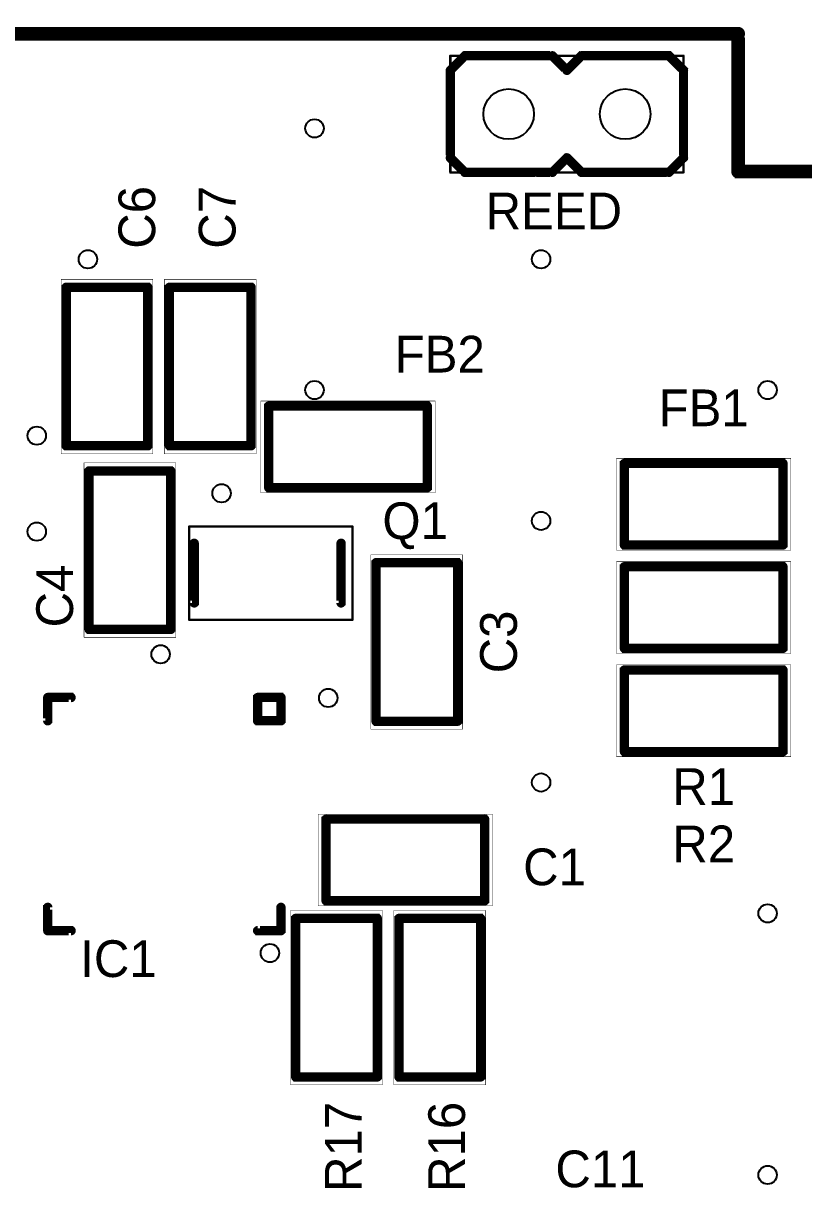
# Model space of a CAD drawing. Extents: x -73 to 71, y 0 to 57.
# Drawn here: x 43.93 to 60.93, y 31.71 to 57.23 of the extents above; entities that cross this region are included whole.
import ezdxf
from ezdxf.enums import TextEntityAlignment as Align

# ---------------------------------------------------------------- set-up
doc = ezdxf.new("R2010")
doc.units = 0
doc.layers.get('0').update_dxf_attribs({"linetype": 'CONTINUOUS'})
for name, color, linetype in [('_BOARD', 252, 'CONTINUOUS'), ('_DRILL', 251, 'CONTINUOUS'), ('SILKSCREEN_TOP', 1, 'CONTINUOUS')]:
    doc.layers.add(name, color=color, linetype=linetype)

# ---------------------------------------------------------------- blocks, each defined once
blk = doc.blocks.new('_HOLE')
blk.add_circle((0, 0), 0.5)

msp = doc.modelspace()

# ---------------------------------------------------------------- linework, layer by layer
at = {"layer": '_BOARD'}
msp.add_lwpolyline([(70.5, 22, 0.3, 0.3, 0), (70.5, 54, 0.15, 0.15, 0), (70.575, 54, 0.15, 0.15, 1), (70.425, 54, 0, 0, 0), (70.5, 53.925, 0.15, 0.15, 1), (70.5, 54.075, 0, 0, 0), (70.5, 54, 0, 0, 0), (70.5, 54, 0.3, 0.3, 0), (59.5, 54, 0.15, 0.15, 0), (59.5, 54.075, 0.15, 0.15, 1), (59.5, 53.925, 0, 0, 0), (59.425, 54, 0.15, 0.15, 1), (59.575, 54, 0, 0, 0), (59.5, 54, 0, 0, 0), (59.5, 54, 0.3, 0.3, 0), (59.5, 57, 0.15, 0.15, 0), (59.575, 57, 0.15, 0.15, 1), (59.425, 57, 0, 0, 0), (59.5, 56.925, 0.15, 0.15, 1), (59.5, 57.075, 0, 0, 0), (59.5, 57, 0, 0, 0), (59.5, 57, 0.3, 0.3, 0), (-59.5, 57, 0.15, 0.15, 0)], format="xyseb", dxfattribs=at)
at = {"layer": '_TOP_SIDE_'}
for points in [[(53.23, 56.533, 0.025, 0.025, 1), (53.23, 56.507, 0, 0, 0), (53.23, 56.52, 0, 0, 0), (53.23, 56.52, 0.051, 0.051, 0), (58.31, 56.52, 0.025, 0.025, 0), (58.31, 56.507, 0.025, 0.025, 1), (58.31, 56.533, 0, 0, 0), (58.323, 56.52, 0.025, 0.025, 1), (58.297, 56.52, 0, 0, 0), (58.31, 56.52, 0, 0, 0), (58.31, 56.52, 0.051, 0.051, 0), (58.31, 53.98, 0.025, 0.025, 0), (58.297, 53.98, 0.025, 0.025, 1), (58.323, 53.98, 0, 0, 0), (58.31, 53.967, 0.025, 0.025, 1), (58.31, 53.993, 0, 0, 0), (58.31, 53.98, 0, 0, 0), (58.31, 53.98, 0.051, 0.051, 0), (53.23, 53.98, 0.025, 0.025, 0), (53.23, 53.993, 0.025, 0.025, 1), (53.23, 53.967, 0, 0, 0), (53.217, 53.98, 0.025, 0.025, 1), (53.243, 53.98, 0, 0, 0), (53.23, 53.98, 0, 0, 0), (53.23, 53.98, 0.051, 0.051, 0), (53.23, 56.52, 0.051, 0.051, 0), (53.23, 56.52, 0, 0, 0), (53.23, 56.52, 0.025, 0.025, 0), (53.243, 56.52, 0.025, 0.025, 1), (53.217, 56.52, 0, 0, 0)], [(46.75, 51.648, 0.005, 0.005, 1), (46.75, 51.653, 0, 0, 0), (46.75, 51.65, 0, 0, 0), (46.75, 51.65, 0.01, 0.01, 0), (44.75, 51.65, 0.005, 0.005, 0), (44.75, 51.653, 0.005, 0.005, 1), (44.75, 51.648, 0, 0, 0), (44.752, 51.65, 0.005, 0.005, 1), (44.748, 51.65, 0, 0, 0), (44.75, 51.65, 0, 0, 0), (44.75, 51.65, 0.01, 0.01, 0), (44.75, 47.85, 0.005, 0.005, 0), (44.748, 47.85, 0.005, 0.005, 1), (44.752, 47.85, 0, 0, 0), (44.75, 47.852, 0.005, 0.005, 1), (44.75, 47.847, 0, 0, 0), (44.75, 47.85, 0, 0, 0), (44.75, 47.85, 0.01, 0.01, 0), (46.75, 47.85, 0.005, 0.005, 0), (46.75, 47.847, 0.005, 0.005, 1), (46.75, 47.852, 0, 0, 0), (46.748, 47.85, 0.005, 0.005, 1), (46.752, 47.85, 0, 0, 0), (46.75, 47.85, 0, 0, 0), (46.75, 47.85, 0.01, 0.01, 0), (46.75, 51.65, 0.01, 0.01, 0), (46.75, 51.65, 0, 0, 0), (46.75, 51.65, 0.005, 0.005, 0), (46.752, 51.65, 0.005, 0.005, 1), (46.748, 51.65, 0, 0, 0)], [(49, 51.648, 0.005, 0.005, 1), (49, 51.653, 0, 0, 0), (49, 51.65, 0, 0, 0), (49, 51.65, 0.01, 0.01, 0), (47, 51.65, 0.005, 0.005, 0), (47, 51.653, 0.005, 0.005, 1), (47, 51.648, 0, 0, 0), (47.002, 51.65, 0.005, 0.005, 1), (46.998, 51.65, 0, 0, 0), (47, 51.65, 0, 0, 0), (47, 51.65, 0.01, 0.01, 0), (47, 47.85, 0.005, 0.005, 0), (46.998, 47.85, 0.005, 0.005, 1), (47.002, 47.85, 0, 0, 0), (47, 47.852, 0.005, 0.005, 1), (47, 47.847, 0, 0, 0), (47, 47.85, 0, 0, 0), (47, 47.85, 0.01, 0.01, 0), (49, 47.85, 0.005, 0.005, 0), (49, 47.847, 0.005, 0.005, 1), (49, 47.852, 0, 0, 0), (48.998, 47.85, 0.005, 0.005, 1), (49.002, 47.85, 0, 0, 0), (49, 47.85, 0, 0, 0), (49, 47.85, 0.01, 0.01, 0), (49, 51.65, 0.01, 0.01, 0), (49, 51.65, 0, 0, 0), (49, 51.65, 0.005, 0.005, 0), (49.002, 51.65, 0.005, 0.005, 1), (48.998, 51.65, 0, 0, 0)], [(49.102, 49, 0.005, 0.005, 1), (49.097, 49, 0, 0, 0), (49.1, 49, 0, 0, 0), (49.1, 49, 0.01, 0.01, 0), (49.1, 47, 0.005, 0.005, 0), (49.097, 47, 0.005, 0.005, 1), (49.102, 47, 0, 0, 0), (49.1, 47.002, 0.005, 0.005, 1), (49.1, 46.998, 0, 0, 0), (49.1, 47, 0, 0, 0), (49.1, 47, 0.01, 0.01, 0), (52.9, 47, 0.005, 0.005, 0), (52.9, 46.998, 0.005, 0.005, 1), (52.9, 47.002, 0, 0, 0), (52.898, 47, 0.005, 0.005, 1), (52.903, 47, 0, 0, 0), (52.9, 47, 0, 0, 0), (52.9, 47, 0.01, 0.01, 0), (52.9, 49, 0.005, 0.005, 0), (52.903, 49, 0.005, 0.005, 1), (52.898, 49, 0, 0, 0), (52.9, 48.998, 0.005, 0.005, 1), (52.9, 49.002, 0, 0, 0), (52.9, 49, 0, 0, 0), (52.9, 49, 0.01, 0.01, 0), (49.1, 49, 0.01, 0.01, 0), (49.1, 49, 0, 0, 0), (49.1, 49, 0.005, 0.005, 0), (49.1, 49.002, 0.005, 0.005, 1), (49.1, 48.998, 0, 0, 0)], [(60.648, 45.75, 0.005, 0.005, 1), (60.653, 45.75, 0, 0, 0), (60.65, 45.75, 0, 0, 0), (60.65, 45.75, 0.01, 0.01, 0), (60.65, 47.75, 0.005, 0.005, 0), (60.653, 47.75, 0.005, 0.005, 1), (60.648, 47.75, 0, 0, 0), (60.65, 47.748, 0.005, 0.005, 1), (60.65, 47.752, 0, 0, 0), (60.65, 47.75, 0, 0, 0), (60.65, 47.75, 0.01, 0.01, 0), (56.85, 47.75, 0.005, 0.005, 0), (56.85, 47.752, 0.005, 0.005, 1), (56.85, 47.748, 0, 0, 0), (56.852, 47.75, 0.005, 0.005, 1), (56.847, 47.75, 0, 0, 0), (56.85, 47.75, 0, 0, 0), (56.85, 47.75, 0.01, 0.01, 0), (56.85, 45.75, 0.005, 0.005, 0), (56.847, 45.75, 0.005, 0.005, 1), (56.852, 45.75, 0, 0, 0), (56.85, 45.752, 0.005, 0.005, 1), (56.85, 45.748, 0, 0, 0), (56.85, 45.75, 0, 0, 0), (56.85, 45.75, 0.01, 0.01, 0), (60.65, 45.75, 0.01, 0.01, 0), (60.65, 45.75, 0, 0, 0), (60.65, 45.75, 0.005, 0.005, 0), (60.65, 45.748, 0.005, 0.005, 1), (60.65, 45.752, 0, 0, 0)], [(47.25, 47.648, 0.005, 0.005, 1), (47.25, 47.653, 0, 0, 0), (47.25, 47.65, 0, 0, 0), (47.25, 47.65, 0.01, 0.01, 0), (45.25, 47.65, 0.005, 0.005, 0), (45.25, 47.653, 0.005, 0.005, 1), (45.25, 47.648, 0, 0, 0), (45.252, 47.65, 0.005, 0.005, 1), (45.248, 47.65, 0, 0, 0), (45.25, 47.65, 0, 0, 0), (45.25, 47.65, 0.01, 0.01, 0), (45.25, 43.85, 0.005, 0.005, 0), (45.248, 43.85, 0.005, 0.005, 1), (45.252, 43.85, 0, 0, 0), (45.25, 43.852, 0.005, 0.005, 1), (45.25, 43.847, 0, 0, 0), (45.25, 43.85, 0, 0, 0), (45.25, 43.85, 0.01, 0.01, 0), (47.25, 43.85, 0.005, 0.005, 0), (47.25, 43.847, 0.005, 0.005, 1), (47.25, 43.852, 0, 0, 0), (47.248, 43.85, 0.005, 0.005, 1), (47.252, 43.85, 0, 0, 0), (47.25, 43.85, 0, 0, 0), (47.25, 43.85, 0.01, 0.01, 0), (47.25, 47.65, 0.01, 0.01, 0), (47.25, 47.65, 0, 0, 0), (47.25, 47.65, 0.005, 0.005, 0), (47.252, 47.65, 0.005, 0.005, 1), (47.248, 47.65, 0, 0, 0)], [(47.542, 46.279, 0.025, 0.025, 1), (47.542, 46.253, 0, 0, 0), (47.542, 46.266, 0, 0, 0), (47.542, 46.266, 0.051, 0.051, 0), (51.098, 46.266, 0.025, 0.025, 0), (51.098, 46.253, 0.025, 0.025, 1), (51.098, 46.279, 0, 0, 0), (51.111, 46.266, 0.025, 0.025, 1), (51.085, 46.266, 0, 0, 0), (51.098, 46.266, 0, 0, 0), (51.098, 46.266, 0.051, 0.051, 0), (51.098, 44.234, 0.025, 0.025, 0), (51.085, 44.234, 0.025, 0.025, 1), (51.111, 44.234, 0, 0, 0), (51.098, 44.221, 0.025, 0.025, 1), (51.098, 44.247, 0, 0, 0), (51.098, 44.234, 0, 0, 0), (51.098, 44.234, 0.051, 0.051, 0), (47.542, 44.234, 0.025, 0.025, 0), (47.542, 44.247, 0.025, 0.025, 1), (47.542, 44.221, 0, 0, 0), (47.529, 44.234, 0.025, 0.025, 1), (47.555, 44.234, 0, 0, 0), (47.542, 44.234, 0, 0, 0), (47.542, 44.234, 0.051, 0.051, 0), (47.542, 46.266, 0.051, 0.051, 0), (47.542, 46.266, 0, 0, 0), (47.542, 46.266, 0.025, 0.025, 0), (47.555, 46.266, 0.025, 0.025, 1), (47.529, 46.266, 0, 0, 0)], [(53.5, 45.648, 0.005, 0.005, 1), (53.5, 45.653, 0, 0, 0), (53.5, 45.65, 0, 0, 0), (53.5, 45.65, 0.01, 0.01, 0), (51.5, 45.65, 0.005, 0.005, 0), (51.5, 45.653, 0.005, 0.005, 1), (51.5, 45.648, 0, 0, 0), (51.502, 45.65, 0.005, 0.005, 1), (51.498, 45.65, 0, 0, 0), (51.5, 45.65, 0, 0, 0), (51.5, 45.65, 0.01, 0.01, 0), (51.5, 41.85, 0.005, 0.005, 0), (51.498, 41.85, 0.005, 0.005, 1), (51.502, 41.85, 0, 0, 0), (51.5, 41.852, 0.005, 0.005, 1), (51.5, 41.847, 0, 0, 0), (51.5, 41.85, 0, 0, 0), (51.5, 41.85, 0.01, 0.01, 0), (53.5, 41.85, 0.005, 0.005, 0), (53.5, 41.847, 0.005, 0.005, 1), (53.5, 41.852, 0, 0, 0), (53.498, 41.85, 0.005, 0.005, 1), (53.502, 41.85, 0, 0, 0), (53.5, 41.85, 0, 0, 0), (53.5, 41.85, 0.01, 0.01, 0), (53.5, 45.65, 0.01, 0.01, 0), (53.5, 45.65, 0, 0, 0), (53.5, 45.65, 0.005, 0.005, 0), (53.502, 45.65, 0.005, 0.005, 1), (53.498, 45.65, 0, 0, 0)], [(60.648, 43.5, 0.005, 0.005, 1), (60.653, 43.5, 0, 0, 0), (60.65, 43.5, 0, 0, 0), (60.65, 43.5, 0.01, 0.01, 0), (60.65, 45.5, 0.005, 0.005, 0), (60.653, 45.5, 0.005, 0.005, 1), (60.648, 45.5, 0, 0, 0), (60.65, 45.498, 0.005, 0.005, 1), (60.65, 45.502, 0, 0, 0), (60.65, 45.5, 0, 0, 0), (60.65, 45.5, 0.01, 0.01, 0), (56.85, 45.5, 0.005, 0.005, 0), (56.85, 45.502, 0.005, 0.005, 1), (56.85, 45.498, 0, 0, 0), (56.852, 45.5, 0.005, 0.005, 1), (56.847, 45.5, 0, 0, 0), (56.85, 45.5, 0, 0, 0), (56.85, 45.5, 0.01, 0.01, 0), (56.85, 43.5, 0.005, 0.005, 0), (56.847, 43.5, 0.005, 0.005, 1), (56.852, 43.5, 0, 0, 0), (56.85, 43.502, 0.005, 0.005, 1), (56.85, 43.498, 0, 0, 0), (56.85, 43.5, 0, 0, 0), (56.85, 43.5, 0.01, 0.01, 0), (60.65, 43.5, 0.01, 0.01, 0), (60.65, 43.5, 0, 0, 0), (60.65, 43.5, 0.005, 0.005, 0), (60.65, 43.498, 0.005, 0.005, 1), (60.65, 43.502, 0, 0, 0)], [(60.648, 41.25, 0.005, 0.005, 1), (60.653, 41.25, 0, 0, 0), (60.65, 41.25, 0, 0, 0), (60.65, 41.25, 0.01, 0.01, 0), (60.65, 43.25, 0.005, 0.005, 0), (60.653, 43.25, 0.005, 0.005, 1), (60.648, 43.25, 0, 0, 0), (60.65, 43.248, 0.005, 0.005, 1), (60.65, 43.252, 0, 0, 0), (60.65, 43.25, 0, 0, 0), (60.65, 43.25, 0.01, 0.01, 0), (56.85, 43.25, 0.005, 0.005, 0), (56.85, 43.252, 0.005, 0.005, 1), (56.85, 43.248, 0, 0, 0), (56.852, 43.25, 0.005, 0.005, 1), (56.847, 43.25, 0, 0, 0), (56.85, 43.25, 0, 0, 0), (56.85, 43.25, 0.01, 0.01, 0), (56.85, 41.25, 0.005, 0.005, 0), (56.847, 41.25, 0.005, 0.005, 1), (56.852, 41.25, 0, 0, 0), (56.85, 41.252, 0.005, 0.005, 1), (56.85, 41.248, 0, 0, 0), (56.85, 41.25, 0, 0, 0), (56.85, 41.25, 0.01, 0.01, 0), (60.65, 41.25, 0.01, 0.01, 0), (60.65, 41.25, 0, 0, 0), (60.65, 41.25, 0.005, 0.005, 0), (60.65, 41.248, 0.005, 0.005, 1), (60.65, 41.252, 0, 0, 0)], [(54.148, 38, 0.005, 0.005, 1), (54.153, 38, 0, 0, 0), (54.15, 38, 0, 0, 0), (54.15, 38, 0.01, 0.01, 0), (54.15, 40, 0.005, 0.005, 0), (54.153, 40, 0.005, 0.005, 1), (54.148, 40, 0, 0, 0), (54.15, 39.998, 0.005, 0.005, 1), (54.15, 40.002, 0, 0, 0), (54.15, 40, 0, 0, 0), (54.15, 40, 0.01, 0.01, 0), (50.35, 40, 0.005, 0.005, 0), (50.35, 40.002, 0.005, 0.005, 1), (50.35, 39.998, 0, 0, 0), (50.352, 40, 0.005, 0.005, 1), (50.347, 40, 0, 0, 0), (50.35, 40, 0, 0, 0), (50.35, 40, 0.01, 0.01, 0), (50.35, 38, 0.005, 0.005, 0), (50.347, 38, 0.005, 0.005, 1), (50.352, 38, 0, 0, 0), (50.35, 38.002, 0.005, 0.005, 1), (50.35, 37.998, 0, 0, 0), (50.35, 38, 0, 0, 0), (50.35, 38, 0.01, 0.01, 0), (54.15, 38, 0.01, 0.01, 0), (54.15, 38, 0, 0, 0), (54.15, 38, 0.005, 0.005, 0), (54.15, 37.998, 0.005, 0.005, 1), (54.15, 38.002, 0, 0, 0)], [(51.75, 37.898, 0.005, 0.005, 1), (51.75, 37.903, 0, 0, 0), (51.75, 37.9, 0, 0, 0), (51.75, 37.9, 0.01, 0.01, 0), (49.75, 37.9, 0.005, 0.005, 0), (49.75, 37.903, 0.005, 0.005, 1), (49.75, 37.898, 0, 0, 0), (49.752, 37.9, 0.005, 0.005, 1), (49.748, 37.9, 0, 0, 0), (49.75, 37.9, 0, 0, 0), (49.75, 37.9, 0.01, 0.01, 0), (49.75, 34.1, 0.005, 0.005, 0), (49.748, 34.1, 0.005, 0.005, 1), (49.752, 34.1, 0, 0, 0), (49.75, 34.102, 0.005, 0.005, 1), (49.75, 34.097, 0, 0, 0), (49.75, 34.1, 0, 0, 0), (49.75, 34.1, 0.01, 0.01, 0), (51.75, 34.1, 0.005, 0.005, 0), (51.75, 34.097, 0.005, 0.005, 1), (51.75, 34.102, 0, 0, 0), (51.748, 34.1, 0.005, 0.005, 1), (51.752, 34.1, 0, 0, 0), (51.75, 34.1, 0, 0, 0), (51.75, 34.1, 0.01, 0.01, 0), (51.75, 37.9, 0.01, 0.01, 0), (51.75, 37.9, 0, 0, 0), (51.75, 37.9, 0.005, 0.005, 0), (51.752, 37.9, 0.005, 0.005, 1), (51.748, 37.9, 0, 0, 0)], [(54, 37.898, 0.005, 0.005, 1), (54, 37.903, 0, 0, 0), (54, 37.9, 0, 0, 0), (54, 37.9, 0.01, 0.01, 0), (52, 37.9, 0.005, 0.005, 0), (52, 37.903, 0.005, 0.005, 1), (52, 37.898, 0, 0, 0), (52.002, 37.9, 0.005, 0.005, 1), (51.998, 37.9, 0, 0, 0), (52, 37.9, 0, 0, 0), (52, 37.9, 0.01, 0.01, 0), (52, 34.1, 0.005, 0.005, 0), (51.998, 34.1, 0.005, 0.005, 1), (52.002, 34.1, 0, 0, 0), (52, 34.102, 0.005, 0.005, 1), (52, 34.097, 0, 0, 0), (52, 34.1, 0, 0, 0), (52, 34.1, 0.01, 0.01, 0), (54, 34.1, 0.005, 0.005, 0), (54, 34.097, 0.005, 0.005, 1), (54, 34.102, 0, 0, 0), (53.998, 34.1, 0.005, 0.005, 1), (54.002, 34.1, 0, 0, 0), (54, 34.1, 0, 0, 0), (54, 34.1, 0.01, 0.01, 0), (54, 37.9, 0.01, 0.01, 0), (54, 37.9, 0, 0, 0), (54, 37.9, 0.005, 0.005, 0), (54.002, 37.9, 0.005, 0.005, 1), (53.998, 37.9, 0, 0, 0)]]:
    msp.add_lwpolyline(points, format="xyseb", close=True, dxfattribs=at)
at = {"layer": 'SILKSCREEN_TOP'}
for points in [[(53.194, 56.238, 0.102, 0.102, 1), (53.266, 56.167, 0, 0, 0), (53.23, 56.203, 0, 0, 0), (53.23, 56.203, 0.203, 0.203, 0), (53.547, 56.52, 0.203, 0.203, 0), (53.547, 56.52, 0, 0, 0), (53.547, 56.52, 0.102, 0.102, 0), (53.583, 56.484, 0.102, 0.102, 1), (53.512, 56.556, 0, 0, 0)], [(53.547, 56.469, 0.102, 0.102, -1), (53.547, 56.571, 0, 0, 0), (53.547, 56.52, 0, 0, 0), (53.547, 56.52, 0.203, 0.203, 0), (55.453, 56.52, 0.102, 0.102, 0), (55.453, 56.571, 0.102, 0.102, -1), (55.453, 56.469, 0, 0, 0), (55.488, 56.556, 0.102, 0.102, 1), (55.417, 56.484, 0, 0, 0), (55.453, 56.52, 0, 0, 0), (55.453, 56.52, 0.203, 0.203, 0), (55.77, 56.203, 0.102, 0.102, 0), (55.734, 56.167, 0.102, 0.102, 1), (55.806, 56.238, 0, 0, 0), (55.734, 56.238, 0.102, 0.102, 1), (55.806, 56.167, 0, 0, 0), (55.77, 56.203, 0, 0, 0), (55.77, 56.203, 0.203, 0.203, 0), (56.087, 56.52, 0.102, 0.102, 0), (56.123, 56.484, 0.102, 0.102, 1), (56.052, 56.556, 0, 0, 0), (56.087, 56.571, 0.102, 0.102, 1), (56.087, 56.469, 0, 0, 0), (56.087, 56.52, 0, 0, 0), (56.087, 56.52, 0.203, 0.203, 0), (57.993, 56.52, 0.203, 0.203, 0), (57.993, 56.52, 0, 0, 0), (57.993, 56.52, 0.102, 0.102, 0), (57.993, 56.469, 0.102, 0.102, 1), (57.993, 56.571, 0, 0, 0)], [(58.028, 56.556, 0.102, 0.102, 1), (57.957, 56.484, 0, 0, 0), (57.993, 56.52, 0, 0, 0), (57.993, 56.52, 0.203, 0.203, 0), (58.31, 56.203, 0.203, 0.203, 0), (58.31, 56.203, 0, 0, 0), (58.31, 56.203, 0.102, 0.102, 0), (58.274, 56.167, 0.102, 0.102, 1), (58.346, 56.238, 0, 0, 0)], [(53.281, 56.203, 0.102, 0.102, 1), (53.179, 56.203, 0, 0, 0), (53.23, 56.203, 0, 0, 0), (53.23, 56.203, 0.203, 0.203, 0), (53.23, 54.297, 0.203, 0.203, 0), (53.23, 54.297, 0, 0, 0), (53.23, 54.297, 0.102, 0.102, 0), (53.179, 54.297, 0.102, 0.102, 1), (53.281, 54.297, 0, 0, 0)], [(58.361, 56.203, 0.102, 0.102, 1), (58.259, 56.203, 0, 0, 0), (58.31, 56.203, 0, 0, 0), (58.31, 56.203, 0.203, 0.203, 0), (58.31, 54.297, 0.203, 0.203, 0), (58.31, 54.297, 0, 0, 0), (58.31, 54.297, 0.102, 0.102, 0), (58.259, 54.297, 0.102, 0.102, 1), (58.361, 54.297, 0, 0, 0)], [(53.266, 54.333, 0.102, 0.102, 1), (53.194, 54.262, 0, 0, 0), (53.23, 54.297, 0, 0, 0), (53.23, 54.297, 0.203, 0.203, 0), (53.547, 53.98, 0.203, 0.203, 0), (53.547, 53.98, 0, 0, 0), (53.547, 53.98, 0.102, 0.102, 0), (53.512, 53.944, 0.102, 0.102, 1), (53.583, 54.016, 0, 0, 0)], [(55.135, 54.031, 0.102, 0.102, 1), (55.135, 53.929, 0, 0, 0), (55.135, 53.98, 0, 0, 0), (55.135, 53.98, 0.203, 0.203, 0), (55.453, 53.98, 0.102, 0.102, 0), (55.453, 53.929, 0.102, 0.102, 1), (55.453, 54.031, 0, 0, 0), (55.417, 54.016, 0.102, 0.102, 1), (55.488, 53.944, 0, 0, 0), (55.453, 53.98, 0, 0, 0), (55.453, 53.98, 0.203, 0.203, 0), (55.77, 54.297, 0.102, 0.102, 0), (55.806, 54.262, 0.102, 0.102, 1), (55.734, 54.333, 0, 0, 0), (55.806, 54.333, 0.102, 0.102, 1), (55.734, 54.262, 0, 0, 0), (55.77, 54.297, 0, 0, 0), (55.77, 54.297, 0.203, 0.203, 0), (56.087, 53.98, 0.102, 0.102, 0), (56.052, 53.944, 0.102, 0.102, 1), (56.123, 54.016, 0, 0, 0), (56.087, 54.031, 0.102, 0.102, 1), (56.087, 53.929, 0, 0, 0), (56.087, 53.98, 0, 0, 0), (56.087, 53.98, 0.203, 0.203, 0), (57.993, 53.98, 0.203, 0.203, 0), (57.993, 53.98, 0, 0, 0), (57.993, 53.98, 0.102, 0.102, 0), (57.993, 53.929, 0.102, 0.102, 1), (57.993, 54.031, 0, 0, 0)], [(57.957, 54.016, 0.102, 0.102, 1), (58.028, 53.944, 0, 0, 0), (57.993, 53.98, 0, 0, 0), (57.993, 53.98, 0.203, 0.203, 0), (58.31, 54.297, 0.203, 0.203, 0), (58.31, 54.297, 0, 0, 0), (58.31, 54.297, 0.102, 0.102, 0), (58.346, 54.262, 0.102, 0.102, 1), (58.274, 54.333, 0, 0, 0)], [(53.547, 54.031, 0.102, 0.102, 1), (53.547, 53.929, 0, 0, 0), (53.547, 53.98, 0, 0, 0), (53.547, 53.98, 0.203, 0.203, 0), (55.135, 53.98, 0.203, 0.203, 0), (55.135, 53.98, 0, 0, 0), (55.135, 53.98, 0.102, 0.102, 0), (55.135, 53.929, 0.102, 0.102, 1), (55.135, 54.031, 0, 0, 0)], [(47.701, 45.9, 0.102, 0.102, 1), (47.599, 45.9, 0, 0, 0), (47.65, 45.9, 0, 0, 0), (47.65, 45.9, 0.203, 0.203, 0), (47.65, 44.6, 0.203, 0.203, 0), (47.65, 44.6, 0, 0, 0), (47.65, 44.6, 0.102, 0.102, 0), (47.599, 44.6, 0.102, 0.102, 1), (47.701, 44.6, 0, 0, 0)], [(50.901, 45.9, 0.102, 0.102, 1), (50.799, 45.9, 0, 0, 0), (50.85, 45.9, 0, 0, 0), (50.85, 45.9, 0.203, 0.203, 0), (50.85, 44.6, 0.203, 0.203, 0), (50.85, 44.6, 0, 0, 0), (50.85, 44.6, 0.102, 0.102, 0), (50.799, 44.6, 0.102, 0.102, 1), (50.901, 44.6, 0, 0, 0)], [(44.511, 42.54, 0.102, 0.102, 1), (44.409, 42.54, 0, 0, 0), (44.46, 42.54, 0, 0, 0), (44.46, 42.54, 0.203, 0.203, 0), (44.46, 42.032, 0.203, 0.203, 0), (44.46, 42.032, 0, 0, 0), (44.46, 42.032, 0.102, 0.102, 0), (44.409, 42.032, 0.102, 0.102, 1), (44.511, 42.032, 0, 0, 0)], [(44.46, 42.591, 0.102, 0.102, 1), (44.46, 42.489, 0, 0, 0), (44.46, 42.54, 0, 0, 0), (44.46, 42.54, 0.203, 0.203, 0), (44.968, 42.54, 0.203, 0.203, 0), (44.968, 42.54, 0, 0, 0), (44.968, 42.54, 0.102, 0.102, 0), (44.968, 42.489, 0.102, 0.102, 1), (44.968, 42.591, 0, 0, 0)], [(44.409, 37.46, 0.102, 0.102, 1), (44.511, 37.46, 0, 0, 0), (44.46, 37.46, 0, 0, 0), (44.46, 37.46, 0.203, 0.203, 0), (44.46, 37.968, 0.203, 0.203, 0), (44.46, 37.968, 0, 0, 0), (44.46, 37.968, 0.102, 0.102, 0), (44.511, 37.968, 0.102, 0.102, 1), (44.409, 37.968, 0, 0, 0)], [(49.591, 37.968, 0.102, 0.102, 1), (49.489, 37.968, 0, 0, 0), (49.54, 37.968, 0, 0, 0), (49.54, 37.968, 0.203, 0.203, 0), (49.54, 37.46, 0.203, 0.203, 0), (49.54, 37.46, 0, 0, 0), (49.54, 37.46, 0.102, 0.102, 0), (49.489, 37.46, 0.102, 0.102, 1), (49.591, 37.46, 0, 0, 0)], [(44.46, 37.511, 0.102, 0.102, 1), (44.46, 37.409, 0, 0, 0), (44.46, 37.46, 0, 0, 0), (44.46, 37.46, 0.203, 0.203, 0), (44.968, 37.46, 0.203, 0.203, 0), (44.968, 37.46, 0, 0, 0), (44.968, 37.46, 0.102, 0.102, 0), (44.968, 37.409, 0.102, 0.102, 1), (44.968, 37.511, 0, 0, 0)], [(49.54, 37.409, 0.102, 0.102, 1), (49.54, 37.511, 0, 0, 0), (49.54, 37.46, 0, 0, 0), (49.54, 37.46, 0.203, 0.203, 0), (49.032, 37.46, 0.203, 0.203, 0), (49.032, 37.46, 0, 0, 0), (49.032, 37.46, 0.102, 0.102, 0), (49.032, 37.511, 0.102, 0.102, 1), (49.032, 37.409, 0, 0, 0)]]:
    msp.add_lwpolyline(points, format="xyseb", dxfattribs=at)
for points in [[(46.639, 47.972, 0.102, 0.102, 1), (46.639, 48.074, 0, 0, 0), (46.639, 48.023, 0, 0, 0), (46.639, 48.023, 0.203, 0.203, 0), (44.861, 48.023, 0.102, 0.102, 0), (44.861, 48.074, 0.102, 0.102, 1), (44.861, 47.972, 0, 0, 0), (44.81, 48.023, 0.102, 0.102, 1), (44.912, 48.023, 0, 0, 0), (44.861, 48.023, 0, 0, 0), (44.861, 48.023, 0.203, 0.203, 0), (44.861, 51.477, 0.102, 0.102, 0), (44.912, 51.477, 0.102, 0.102, 1), (44.81, 51.477, 0, 0, 0), (44.861, 51.528, 0.102, 0.102, 1), (44.861, 51.426, 0, 0, 0), (44.861, 51.477, 0, 0, 0), (44.861, 51.477, 0.203, 0.203, 0), (46.639, 51.477, 0.102, 0.102, 0), (46.639, 51.426, 0.102, 0.102, 1), (46.639, 51.528, 0, 0, 0), (46.69, 51.477, 0.102, 0.102, 1), (46.588, 51.477, 0, 0, 0), (46.639, 51.477, 0, 0, 0), (46.639, 51.477, 0.203, 0.203, 0), (46.639, 48.023, 0.203, 0.203, 0), (46.639, 48.023, 0, 0, 0), (46.639, 48.023, 0.102, 0.102, 0), (46.588, 48.023, 0.102, 0.102, 1), (46.69, 48.023, 0, 0, 0)], [(48.889, 47.972, 0.102, 0.102, 1), (48.889, 48.074, 0, 0, 0), (48.889, 48.023, 0, 0, 0), (48.889, 48.023, 0.203, 0.203, 0), (47.111, 48.023, 0.102, 0.102, 0), (47.111, 48.074, 0.102, 0.102, 1), (47.111, 47.972, 0, 0, 0), (47.06, 48.023, 0.102, 0.102, 1), (47.162, 48.023, 0, 0, 0), (47.111, 48.023, 0, 0, 0), (47.111, 48.023, 0.203, 0.203, 0), (47.111, 51.477, 0.102, 0.102, 0), (47.162, 51.477, 0.102, 0.102, 1), (47.06, 51.477, 0, 0, 0), (47.111, 51.528, 0.102, 0.102, 1), (47.111, 51.426, 0, 0, 0), (47.111, 51.477, 0, 0, 0), (47.111, 51.477, 0.203, 0.203, 0), (48.889, 51.477, 0.102, 0.102, 0), (48.889, 51.426, 0.102, 0.102, 1), (48.889, 51.528, 0, 0, 0), (48.94, 51.477, 0.102, 0.102, 1), (48.838, 51.477, 0, 0, 0), (48.889, 51.477, 0, 0, 0), (48.889, 51.477, 0.203, 0.203, 0), (48.889, 48.023, 0.203, 0.203, 0), (48.889, 48.023, 0, 0, 0), (48.889, 48.023, 0.102, 0.102, 0), (48.838, 48.023, 0.102, 0.102, 1), (48.94, 48.023, 0, 0, 0)], [(52.778, 48.889, 0.102, 0.102, 1), (52.676, 48.889, 0, 0, 0), (52.727, 48.889, 0, 0, 0), (52.727, 48.889, 0.203, 0.203, 0), (52.727, 47.111, 0.102, 0.102, 0), (52.676, 47.111, 0.102, 0.102, 1), (52.778, 47.111, 0, 0, 0), (52.727, 47.06, 0.102, 0.102, 1), (52.727, 47.162, 0, 0, 0), (52.727, 47.111, 0, 0, 0), (52.727, 47.111, 0.203, 0.203, 0), (49.273, 47.111, 0.102, 0.102, 0), (49.273, 47.162, 0.102, 0.102, 1), (49.273, 47.06, 0, 0, 0), (49.222, 47.111, 0.102, 0.102, 1), (49.324, 47.111, 0, 0, 0), (49.273, 47.111, 0, 0, 0), (49.273, 47.111, 0.203, 0.203, 0), (49.273, 48.889, 0.102, 0.102, 0), (49.324, 48.889, 0.102, 0.102, 1), (49.222, 48.889, 0, 0, 0), (49.273, 48.94, 0.102, 0.102, 1), (49.273, 48.838, 0, 0, 0), (49.273, 48.889, 0, 0, 0), (49.273, 48.889, 0.203, 0.203, 0), (52.727, 48.889, 0.203, 0.203, 0), (52.727, 48.889, 0, 0, 0), (52.727, 48.889, 0.102, 0.102, 0), (52.727, 48.838, 0.102, 0.102, 1), (52.727, 48.94, 0, 0, 0)], [(56.972, 45.861, 0.102, 0.102, 1), (57.074, 45.861, 0, 0, 0), (57.023, 45.861, 0, 0, 0), (57.023, 45.861, 0.203, 0.203, 0), (57.023, 47.639, 0.102, 0.102, 0), (57.074, 47.639, 0.102, 0.102, 1), (56.972, 47.639, 0, 0, 0), (57.023, 47.69, 0.102, 0.102, 1), (57.023, 47.588, 0, 0, 0), (57.023, 47.639, 0, 0, 0), (57.023, 47.639, 0.203, 0.203, 0), (60.477, 47.639, 0.102, 0.102, 0), (60.477, 47.588, 0.102, 0.102, 1), (60.477, 47.69, 0, 0, 0), (60.528, 47.639, 0.102, 0.102, 1), (60.426, 47.639, 0, 0, 0), (60.477, 47.639, 0, 0, 0), (60.477, 47.639, 0.203, 0.203, 0), (60.477, 45.861, 0.102, 0.102, 0), (60.426, 45.861, 0.102, 0.102, 1), (60.528, 45.861, 0, 0, 0), (60.477, 45.81, 0.102, 0.102, 1), (60.477, 45.912, 0, 0, 0), (60.477, 45.861, 0, 0, 0), (60.477, 45.861, 0.203, 0.203, 0), (57.023, 45.861, 0.203, 0.203, 0), (57.023, 45.861, 0, 0, 0), (57.023, 45.861, 0.102, 0.102, 0), (57.023, 45.912, 0.102, 0.102, 1), (57.023, 45.81, 0, 0, 0)], [(47.139, 43.972, 0.102, 0.102, 1), (47.139, 44.074, 0, 0, 0), (47.139, 44.023, 0, 0, 0), (47.139, 44.023, 0.203, 0.203, 0), (45.361, 44.023, 0.102, 0.102, 0), (45.361, 44.074, 0.102, 0.102, 1), (45.361, 43.972, 0, 0, 0), (45.31, 44.023, 0.102, 0.102, 1), (45.412, 44.023, 0, 0, 0), (45.361, 44.023, 0, 0, 0), (45.361, 44.023, 0.203, 0.203, 0), (45.361, 47.477, 0.102, 0.102, 0), (45.412, 47.477, 0.102, 0.102, 1), (45.31, 47.477, 0, 0, 0), (45.361, 47.528, 0.102, 0.102, 1), (45.361, 47.426, 0, 0, 0), (45.361, 47.477, 0, 0, 0), (45.361, 47.477, 0.203, 0.203, 0), (47.139, 47.477, 0.102, 0.102, 0), (47.139, 47.426, 0.102, 0.102, 1), (47.139, 47.528, 0, 0, 0), (47.19, 47.477, 0.102, 0.102, 1), (47.088, 47.477, 0, 0, 0), (47.139, 47.477, 0, 0, 0), (47.139, 47.477, 0.203, 0.203, 0), (47.139, 44.023, 0.203, 0.203, 0), (47.139, 44.023, 0, 0, 0), (47.139, 44.023, 0.102, 0.102, 0), (47.088, 44.023, 0.102, 0.102, 1), (47.19, 44.023, 0, 0, 0)], [(53.389, 41.972, 0.102, 0.102, 1), (53.389, 42.074, 0, 0, 0), (53.389, 42.023, 0, 0, 0), (53.389, 42.023, 0.203, 0.203, 0), (51.611, 42.023, 0.102, 0.102, 0), (51.611, 42.074, 0.102, 0.102, 1), (51.611, 41.972, 0, 0, 0), (51.56, 42.023, 0.102, 0.102, 1), (51.662, 42.023, 0, 0, 0), (51.611, 42.023, 0, 0, 0), (51.611, 42.023, 0.203, 0.203, 0), (51.611, 45.477, 0.102, 0.102, 0), (51.662, 45.477, 0.102, 0.102, 1), (51.56, 45.477, 0, 0, 0), (51.611, 45.528, 0.102, 0.102, 1), (51.611, 45.426, 0, 0, 0), (51.611, 45.477, 0, 0, 0), (51.611, 45.477, 0.203, 0.203, 0), (53.389, 45.477, 0.102, 0.102, 0), (53.389, 45.426, 0.102, 0.102, 1), (53.389, 45.528, 0, 0, 0), (53.44, 45.477, 0.102, 0.102, 1), (53.338, 45.477, 0, 0, 0), (53.389, 45.477, 0, 0, 0), (53.389, 45.477, 0.203, 0.203, 0), (53.389, 42.023, 0.203, 0.203, 0), (53.389, 42.023, 0, 0, 0), (53.389, 42.023, 0.102, 0.102, 0), (53.338, 42.023, 0.102, 0.102, 1), (53.44, 42.023, 0, 0, 0)], [(56.972, 43.611, 0.102, 0.102, 1), (57.074, 43.611, 0, 0, 0), (57.023, 43.611, 0, 0, 0), (57.023, 43.611, 0.203, 0.203, 0), (57.023, 45.389, 0.102, 0.102, 0), (57.074, 45.389, 0.102, 0.102, 1), (56.972, 45.389, 0, 0, 0), (57.023, 45.44, 0.102, 0.102, 1), (57.023, 45.338, 0, 0, 0), (57.023, 45.389, 0, 0, 0), (57.023, 45.389, 0.203, 0.203, 0), (60.477, 45.389, 0.102, 0.102, 0), (60.477, 45.338, 0.102, 0.102, 1), (60.477, 45.44, 0, 0, 0), (60.528, 45.389, 0.102, 0.102, 1), (60.426, 45.389, 0, 0, 0), (60.477, 45.389, 0, 0, 0), (60.477, 45.389, 0.203, 0.203, 0), (60.477, 43.611, 0.102, 0.102, 0), (60.426, 43.611, 0.102, 0.102, 1), (60.528, 43.611, 0, 0, 0), (60.477, 43.56, 0.102, 0.102, 1), (60.477, 43.662, 0, 0, 0), (60.477, 43.611, 0, 0, 0), (60.477, 43.611, 0.203, 0.203, 0), (57.023, 43.611, 0.203, 0.203, 0), (57.023, 43.611, 0, 0, 0), (57.023, 43.611, 0.102, 0.102, 0), (57.023, 43.662, 0.102, 0.102, 1), (57.023, 43.56, 0, 0, 0)], [(56.972, 41.361, 0.102, 0.102, 1), (57.074, 41.361, 0, 0, 0), (57.023, 41.361, 0, 0, 0), (57.023, 41.361, 0.203, 0.203, 0), (57.023, 43.139, 0.102, 0.102, 0), (57.074, 43.139, 0.102, 0.102, 1), (56.972, 43.139, 0, 0, 0), (57.023, 43.19, 0.102, 0.102, 1), (57.023, 43.088, 0, 0, 0), (57.023, 43.139, 0, 0, 0), (57.023, 43.139, 0.203, 0.203, 0), (60.477, 43.139, 0.102, 0.102, 0), (60.477, 43.088, 0.102, 0.102, 1), (60.477, 43.19, 0, 0, 0), (60.528, 43.139, 0.102, 0.102, 1), (60.426, 43.139, 0, 0, 0), (60.477, 43.139, 0, 0, 0), (60.477, 43.139, 0.203, 0.203, 0), (60.477, 41.361, 0.102, 0.102, 0), (60.426, 41.361, 0.102, 0.102, 1), (60.528, 41.361, 0, 0, 0), (60.477, 41.31, 0.102, 0.102, 1), (60.477, 41.412, 0, 0, 0), (60.477, 41.361, 0, 0, 0), (60.477, 41.361, 0.203, 0.203, 0), (57.023, 41.361, 0.203, 0.203, 0), (57.023, 41.361, 0, 0, 0), (57.023, 41.361, 0.102, 0.102, 0), (57.023, 41.412, 0.102, 0.102, 1), (57.023, 41.31, 0, 0, 0)], [(49.591, 42.54, 0.102, 0.102, 1), (49.489, 42.54, 0, 0, 0), (49.54, 42.54, 0, 0, 0), (49.54, 42.54, 0.203, 0.203, 0), (49.54, 42.032, 0.102, 0.102, 0), (49.489, 42.032, 0.102, 0.102, 1), (49.591, 42.032, 0, 0, 0), (49.54, 41.981, 0.102, 0.102, 1), (49.54, 42.083, 0, 0, 0), (49.54, 42.032, 0, 0, 0), (49.54, 42.032, 0.203, 0.203, 0), (49.032, 42.032, 0.102, 0.102, 0), (49.032, 42.083, 0.102, 0.102, 1), (49.032, 41.981, 0, 0, 0), (48.981, 42.032, 0.102, 0.102, 1), (49.083, 42.032, 0, 0, 0), (49.032, 42.032, 0, 0, 0), (49.032, 42.032, 0.203, 0.203, 0), (49.032, 42.54, 0.102, 0.102, 0), (49.083, 42.54, 0.102, 0.102, 1), (48.981, 42.54, 0, 0, 0), (49.032, 42.591, 0.102, 0.102, 1), (49.032, 42.489, 0, 0, 0), (49.032, 42.54, 0, 0, 0), (49.032, 42.54, 0.203, 0.203, 0), (49.54, 42.54, 0.203, 0.203, 0), (49.54, 42.54, 0, 0, 0), (49.54, 42.54, 0.102, 0.102, 0), (49.54, 42.489, 0.102, 0.102, 1), (49.54, 42.591, 0, 0, 0)], [(50.472, 38.111, 0.102, 0.102, 1), (50.574, 38.111, 0, 0, 0), (50.523, 38.111, 0, 0, 0), (50.523, 38.111, 0.203, 0.203, 0), (50.523, 39.889, 0.102, 0.102, 0), (50.574, 39.889, 0.102, 0.102, 1), (50.472, 39.889, 0, 0, 0), (50.523, 39.94, 0.102, 0.102, 1), (50.523, 39.838, 0, 0, 0), (50.523, 39.889, 0, 0, 0), (50.523, 39.889, 0.203, 0.203, 0), (53.977, 39.889, 0.102, 0.102, 0), (53.977, 39.838, 0.102, 0.102, 1), (53.977, 39.94, 0, 0, 0), (54.028, 39.889, 0.102, 0.102, 1), (53.926, 39.889, 0, 0, 0), (53.977, 39.889, 0, 0, 0), (53.977, 39.889, 0.203, 0.203, 0), (53.977, 38.111, 0.102, 0.102, 0), (53.926, 38.111, 0.102, 0.102, 1), (54.028, 38.111, 0, 0, 0), (53.977, 38.06, 0.102, 0.102, 1), (53.977, 38.162, 0, 0, 0), (53.977, 38.111, 0, 0, 0), (53.977, 38.111, 0.203, 0.203, 0), (50.523, 38.111, 0.203, 0.203, 0), (50.523, 38.111, 0, 0, 0), (50.523, 38.111, 0.102, 0.102, 0), (50.523, 38.162, 0.102, 0.102, 1), (50.523, 38.06, 0, 0, 0)], [(51.639, 34.222, 0.102, 0.102, 1), (51.639, 34.324, 0, 0, 0), (51.639, 34.273, 0, 0, 0), (51.639, 34.273, 0.203, 0.203, 0), (49.861, 34.273, 0.102, 0.102, 0), (49.861, 34.324, 0.102, 0.102, 1), (49.861, 34.222, 0, 0, 0), (49.81, 34.273, 0.102, 0.102, 1), (49.912, 34.273, 0, 0, 0), (49.861, 34.273, 0, 0, 0), (49.861, 34.273, 0.203, 0.203, 0), (49.861, 37.727, 0.102, 0.102, 0), (49.912, 37.727, 0.102, 0.102, 1), (49.81, 37.727, 0, 0, 0), (49.861, 37.778, 0.102, 0.102, 1), (49.861, 37.676, 0, 0, 0), (49.861, 37.727, 0, 0, 0), (49.861, 37.727, 0.203, 0.203, 0), (51.639, 37.727, 0.102, 0.102, 0), (51.639, 37.676, 0.102, 0.102, 1), (51.639, 37.778, 0, 0, 0), (51.69, 37.727, 0.102, 0.102, 1), (51.588, 37.727, 0, 0, 0), (51.639, 37.727, 0, 0, 0), (51.639, 37.727, 0.203, 0.203, 0), (51.639, 34.273, 0.203, 0.203, 0), (51.639, 34.273, 0, 0, 0), (51.639, 34.273, 0.102, 0.102, 0), (51.588, 34.273, 0.102, 0.102, 1), (51.69, 34.273, 0, 0, 0)], [(53.889, 34.222, 0.102, 0.102, 1), (53.889, 34.324, 0, 0, 0), (53.889, 34.273, 0, 0, 0), (53.889, 34.273, 0.203, 0.203, 0), (52.111, 34.273, 0.102, 0.102, 0), (52.111, 34.324, 0.102, 0.102, 1), (52.111, 34.222, 0, 0, 0), (52.06, 34.273, 0.102, 0.102, 1), (52.162, 34.273, 0, 0, 0), (52.111, 34.273, 0, 0, 0), (52.111, 34.273, 0.203, 0.203, 0), (52.111, 37.727, 0.102, 0.102, 0), (52.162, 37.727, 0.102, 0.102, 1), (52.06, 37.727, 0, 0, 0), (52.111, 37.778, 0.102, 0.102, 1), (52.111, 37.676, 0, 0, 0), (52.111, 37.727, 0, 0, 0), (52.111, 37.727, 0.203, 0.203, 0), (53.889, 37.727, 0.102, 0.102, 0), (53.889, 37.676, 0.102, 0.102, 1), (53.889, 37.778, 0, 0, 0), (53.94, 37.727, 0.102, 0.102, 1), (53.838, 37.727, 0, 0, 0), (53.889, 37.727, 0, 0, 0), (53.889, 37.727, 0.203, 0.203, 0), (53.889, 34.273, 0.203, 0.203, 0), (53.889, 34.273, 0, 0, 0), (53.889, 34.273, 0.102, 0.102, 0), (53.838, 34.273, 0.102, 0.102, 1), (53.94, 34.273, 0, 0, 0)]]:
    msp.add_lwpolyline(points, format="xyseb", close=True, dxfattribs=at)

# ---------------------------------------------------------------- block references
at = {"layer": '_DRILL'}
for p, xscale, yscale, zscale in [((54.5, 55.25), 1.1, 1.1, 1.1), ((57.04, 55.25), 1.1, 1.1, 1.1), ((50.271, 54.938), 0.4, 0.4, 0.4), ((45.334, 52.087), 0.4, 0.4, 0.4), ((55.207, 52.087), 0.4, 0.4, 0.4), ((50.271, 49.237), 0.4, 0.4, 0.4), ((60.143, 49.237), 0.4, 0.4, 0.4), ((44.22, 48.244), 0.4, 0.4, 0.4), ((48.245, 46.99), 0.4, 0.4, 0.4), ((55.207, 46.388), 0.4, 0.4, 0.4), ((44.22, 46.155), 0.4, 0.4, 0.4), ((46.919, 43.481), 0.4, 0.4, 0.4), ((50.57, 42.529), 0.4, 0.4, 0.4), ((55.207, 40.688), 0.4, 0.4, 0.4), ((60.143, 37.837), 0.4, 0.4, 0.4), ((49.3, 36.972), 0.4, 0.4, 0.4), ((60.143, 32.138), 0.4, 0.4, 0.4)]:
    msp.add_blockref('_HOLE', p, dxfattribs=dict(at, xscale=xscale, yscale=yscale, zscale=zscale))

# ---------------------------------------------------------------- texts
at = {"layer": 'SILKSCREEN_TOP'}
for s, p in [('C6', (46, 53)), ('C7', (47.75, 53)), ('C3', (53.88, 43.75)), ('R16', (52.75, 32.75)), ('R17', (50.5, 32.75))]:
    msp.add_text(s, height=0.8, rotation=90, dxfattribs=at).set_placement(p, align=Align.TOP_CENTER)
for s, p in [('REED', (54, 52.5)), ('Q1', (51.75, 45.75))]:
    msp.add_text(s, height=0.8, dxfattribs=at).set_placement(p, align=Align.BOTTOM_LEFT)
for s, p in [('FB2', (53, 49.38)), ('C11', (56.5, 31.63))]:
    msp.add_text(s, height=0.8, dxfattribs=at).set_placement(p, align=Align.BOTTOM_CENTER)
for s, p in [('FB1', (58.75, 49.25)), ('R1', (58.75, 41)), ('R2', (58.75, 39.75)), ('C1', (55.5, 39.25)), ('IC1', (46, 37.25))]:
    msp.add_text(s, height=0.8, dxfattribs=at).set_placement(p, align=Align.TOP_CENTER)
msp.add_text('C4', height=0.8, rotation=90, dxfattribs=at).set_placement((45.25, 44.75), align=Align.BOTTOM_CENTER)

doc.saveas('drawing.dxf')
